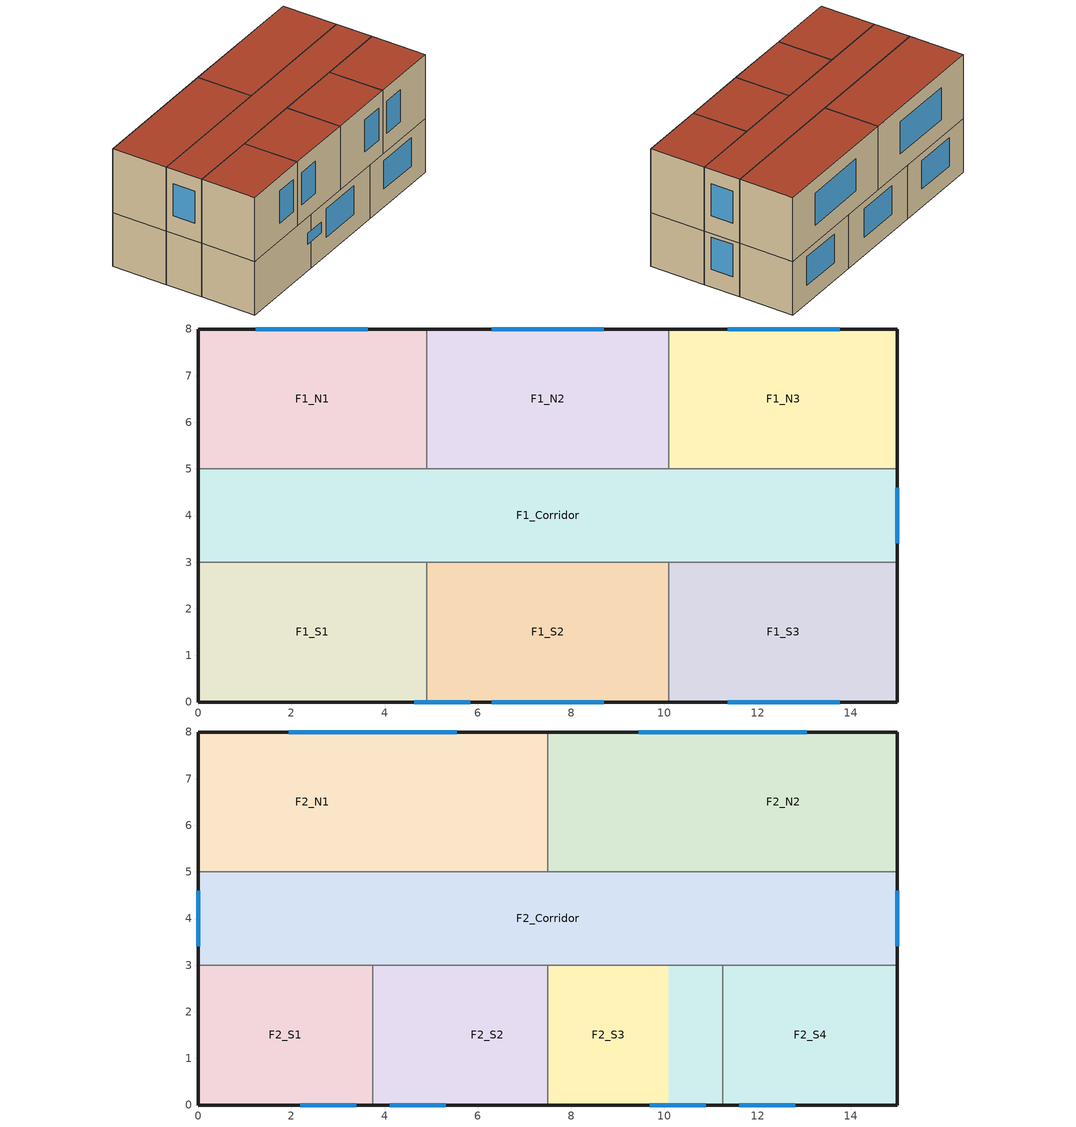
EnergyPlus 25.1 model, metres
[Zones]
F1_N1
 floor ground (Default_GroundFloor): 0,5 0,8 4.9,8 4.9,5 z0
 wall outside (Default_Ext_Wall): 4.9,8 0,8 0,5 z0:3
 wall to F1_Corridor (Default_Int_Wall): 0,5 4.9,5 z0:3
 wall to F1_N2 (Default_Int_Wall): 4.9,5 4.9,8 z0:3
 window (Default_Window): 3.64,8 1.24,8 z1:2.6
F1_N2
 floor ground (Default_GroundFloor): 4.9,5 4.9,8 10.1,8 10.1,5 z0
 wall outside (Default_Ext_Wall): 10.1,8 4.9,8 z0:3
 wall to F1_Corridor (Default_Int_Wall): 4.9,5 10.1,5 z0:3
 wall to F1_N3 (Default_Int_Wall): 10.1,5 10.1,8 z0:3
 window (Default_Window): 8.7,8 6.3,8 z1:2.6
F1_N3
 floor ground (Default_GroundFloor): 10.1,5 10.1,8 15,8 15,5 z0
 wall outside (Default_Ext_Wall): 15,5 15,8 10.1,8 z0:3
 wall to F1_Corridor (Default_Int_Wall): 10.1,5 15,5 z0:3
 window (Default_Window): 13.76,8 11.36,8 z1:2.6
F1_Corridor
 floor ground (Default_GroundFloor): 0,3 0,5 15,5 15,3 z0
 wall outside (Default_Ext_Wall): 15,3 15,5 / 0,5 0,3 z0:3
 wall to F1_S1 (Default_Int_Wall): 0,3 4.9,3 z0:3
 wall to F1_S2 (Default_Int_Wall): 4.9,3 10.1,3 z0:3
 wall to F1_S3 (Default_Int_Wall): 10.1,3 15,3 z0:3
 window (Default_Window): 15,3.4 15,4.6 z1:2.8
F1_S1
 floor ground (Default_GroundFloor): 0,0 0,3 4.9,3 4.9,0 z0
 wall outside (Default_Ext_Wall): 0,3 0,0 4.9,0 z0:3
 wall to F1_S2 (Default_Int_Wall): 4.9,0 4.9,3 z0:3
 window (Default_Window): 4.64,0 5.84,0 z1.5:2.1
F1_S2
 floor ground (Default_GroundFloor): 4.9,0 4.9,3 10.1,3 10.1,0 z0
 wall outside (Default_Ext_Wall): 4.9,0 10.1,0 z0:3
 wall to F1_S3 (Default_Int_Wall): 10.1,0 10.1,3 z0:3
 window (Default_Window): 6.3,0 8.7,0 z1:2.6
F1_S3
 floor ground (Default_GroundFloor): 10.1,0 10.1,3 15,3 15,0 z0
 wall outside (Default_Ext_Wall): 10.1,0 15,0 15,3 z0:3
 window (Default_Window): 11.36,0 13.76,0 z1:2.6
F2_N1
 floor to F1_N1 (Cons_InterFloor): 0,5 0,8 4.9,8 4.9,5 z3
 floor to F1_N2 (Cons_InterFloor): 4.9,5 4.9,8 7.5,8 7.5,5 z3
 wall outside (Default_Ext_Wall): 7.5,8 0,8 0,5 z3:6.6
 wall to F2_Corridor (Default_Int_Wall): 0,5 7.5,5 z3:6.6
 wall to F2_N2 (Default_Int_Wall): 7.5,5 7.5,8 z3:6.6
 window (Default_Window): 5.55,8 1.95,8 z4:5.8
 roof outside (Default_Roof): 0,8 0,5 7.5,5 7.5,8 z6.6
F2_N2
 floor to F1_N2 (Cons_InterFloor): 7.5,5 7.5,8 10.1,8 10.1,5 z3
 floor to F1_N3 (Cons_InterFloor): 10.1,5 10.1,8 15,8 15,5 z3
 wall outside (Default_Ext_Wall): 15,5 15,8 7.5,8 z3:6.6
 wall to F2_Corridor (Default_Int_Wall): 7.5,5 15,5 z3:6.6
 window (Default_Window): 13.05,8 9.45,8 z4:5.8
 roof outside (Default_Roof): 7.5,8 7.5,5 15,5 15,8 z6.6
F2_Corridor
 floor to F1_Corridor (Cons_InterFloor): 0,3 0,5 15,5 15,3 z3
 wall outside (Default_Ext_Wall): 15,3 15,5 / 0,5 0,3 z3:6.6
 wall to F2_S1 (Default_Int_Wall): 0,3 3.75,3 z3:6.6
 wall to F2_S2 (Default_Int_Wall): 3.75,3 7.5,3 z3:6.6
 wall to F2_S3 (Default_Int_Wall): 7.5,3 11.25,3 z3:6.6
 wall to F2_S4 (Default_Int_Wall): 11.25,3 15,3 z3:6.6
 window (Default_Window): 15,3.4 15,4.6 / 0,4.6 0,3.4 z4:5.8
 roof outside (Default_Roof): 0,5 0,3 15,3 15,5 z6.6
F2_S1
 floor to F1_S1 (Cons_InterFloor): 0,0 0,3 3.75,3 3.75,0 z3
 wall outside (Default_Ext_Wall): 0,3 0,0 3.75,0 z3:6.6
 wall to F2_S2 (Default_Int_Wall): 3.75,0 3.75,3 z3:6.6
 window (Default_Window): 2.19,0 3.39,0 z4:5.8
 roof outside (Default_Roof): 0,3 0,0 3.75,0 3.75,3 z6.6
F2_S2
 floor to F1_S1 (Cons_InterFloor): 3.75,0 3.75,3 4.9,3 4.9,0 z3
 floor to F1_S2 (Cons_InterFloor): 4.9,0 4.9,3 7.5,3 7.5,0 z3
 wall outside (Default_Ext_Wall): 3.75,0 7.5,0 z3:6.6
 wall to F2_S3 (Default_Int_Wall): 7.5,0 7.5,3 z3:6.6
 window (Default_Window): 4.11,0 5.31,0 z4:5.8
 roof outside (Default_Roof): 3.75,3 3.75,0 7.5,0 7.5,3 z6.6
F2_S3
 floor to F1_S2 (Cons_InterFloor): 7.5,0 7.5,3 10.1,3 10.1,0 z3
 wall outside (Default_Ext_Wall): 7.5,0 11.25,0 z3:6.6
 wall to F2_S4 (Default_Int_Wall): 11.25,0 11.25,3 z3:6.6
 window (Default_Window): 9.69,0 10.89,0 z4:5.8
 roof outside (Default_Roof): 7.5,3 7.5,0 11.25,0 11.25,3 z6.6
F2_S4
 floor to F1_S2 (Cons_InterFloor): 10.1,0 10.1,3 11.25,3 11.25,0 z3
 floor to F1_S3 (Cons_InterFloor): 11.25,0 11.25,3 15,3 15,0 z3
 wall outside (Default_Ext_Wall): 11.25,0 15,0 15,3 z3:6.6
 window (Default_Window): 11.61,0 12.81,0 z4:5.8
 roof outside (Default_Roof): 11.25,3 11.25,0 15,0 15,3 z6.6
[BUILDING]
smalloffice_21: North Axis=0; Terrain=City; Loads Convergence Tolerance Value=0.04; Temperature Convergence Tolerance Value=0.4; Solar Distribution=FullExterior; Maximum Number of Warmup Days=25; Minimum Number of Warmup Days=1
[SITE:LOCATION]
Shenzhen_CN: Latitude=22.55; Longitude=114.1; Time Zone=8; Elevation=5
[MATERIAL] Thermal Absorptance=0.9; Solar Absorptance=0.7; Visible Absorptance=0.7
Name | Roughness | Thickness | Conductivity | Density | Specific Heat
Mat_Stucco | Smooth | 0.025 | 0.72 | 1856 | 840
Mat_Insulation | MediumRough | 0.08 | 0.043 | 32 | 835
Mat_Gypsum | Smooth | 0.016 | 0.16 | 800 | 1090
Mat_Concrete | MediumRough | 0.15 | 1.95 | 2240 | 900
Mat_RoofInsulation | MediumRough | 0.12 | 0.043 | 32 | 835
Mat_RoofMembrane | VeryRough | 0.01 | 0.16 | 1120 | 1460
[WINDOWMATERIAL:SIMPLEGLAZINGSYSTEM]
Mat_Window_Glazing: UFactor=2.5; Solar Heat Gain Coefficient=0.4; Visible Transmittance=0.6
[CONSTRUCTION]
Default_Ext_Wall: Mat_Stucco, Mat_Insulation, Mat_Gypsum
Default_Int_Wall: Mat_Gypsum, Mat_Gypsum
Default_GroundFloor: Mat_Concrete
Default_Roof: Mat_RoofMembrane, Mat_RoofInsulation, Mat_Concrete
Cons_InterFloor: Mat_Concrete, Mat_Gypsum
Default_Window: Mat_Window_Glazing
[ZONE] Type=1; Multiplier=1; Ceiling Height=autocalculate; Volume=autocalculate; Floor Area=autocalculate; Zone Inside Convection Algorithm=TARP; Zone Outside Convection Algorithm=DOE-2; Part of Total Floor Area=Yes
F1_N1; F1_N2; F1_N3; F1_Corridor; F1_S1; F1_S2; F1_S3; F2_N1; F2_N2; F2_Corridor; F2_S1; F2_S2; F2_S3; F2_S4
[PEOPLE] Number of People Schedule=Office_Occupancy; Number of People Calculation Method=People/Area; Number of People=0; People per Floor Area=0.1; Floor Area per Person=0; Fraction Radiant=0.3; Sensible Heat Fraction=Autocalculate; Activity Level Schedule=Office_Activity; Carbon Dioxide Generation Rate=3.82e-08; Enable ASHRAE 55 Comfort Warnings=No; Mean Radiant Temperature Calculation Type=EnclosureAveraged; Clothing Insulation Calculation Method=ClothingInsulationSchedule; Cold Stress Temperature Threshold=15.56; Heat Stress Temperature Threshold=30
Name | Zone or ZoneList or Space or SpaceList
F1_N1_People | F1_N1
F1_N2_People | F1_N2
F1_N3_People | F1_N3
F1_Corridor_People | F1_Corridor
F1_S1_People | F1_S1
F1_S2_People | F1_S2
F1_S3_People | F1_S3
F2_N1_People | F2_N1
F2_N2_People | F2_N2
F2_Corridor_People | F2_Corridor
F2_S1_People | F2_S1
F2_S2_People | F2_S2
F2_S3_People | F2_S3
F2_S4_People | F2_S4
[LIGHTS] Schedule=Office_Lights; Design Level Calculation Method=Watts/Area; Lighting Level=0; Watts per Floor Area=10; Watts per Person=0; Return Air Fraction=0; Fraction Radiant=0.42; Fraction Visible=0.18; Fraction Replaceable=1; EndUse Subcategory=General; Return Air Fraction Calculated from Plenum Temperature=No; Return Air Fraction Function of Plenum Temperature Coefficient 1=0; Return Air Fraction Function of Plenum Temperature Coefficient 2=0
Name | Zone or ZoneList or Space or SpaceList
F1_N1_Lights | F1_N1
F1_N2_Lights | F1_N2
F1_N3_Lights | F1_N3
F1_Corridor_Lights | F1_Corridor
F1_S1_Lights | F1_S1
F1_S2_Lights | F1_S2
F1_S3_Lights | F1_S3
F2_N1_Lights | F2_N1
F2_N2_Lights | F2_N2
F2_Corridor_Lights | F2_Corridor
F2_S1_Lights | F2_S1
F2_S2_Lights | F2_S2
F2_S3_Lights | F2_S3
F2_S4_Lights | F2_S4
[HVACTEMPLATE:THERMOSTAT] Heating Setpoint Schedule=Heating_Setpoint; Cooling Setpoint Schedule=Cooling_Setpoint
F1_N1_Thermostat; F1_N2_Thermostat; F1_N3_Thermostat; F1_Corridor_Thermostat; F1_S1_Thermostat; F1_S2_Thermostat; F1_S3_Thermostat; F2_N1_Thermostat; F2_N2_Thermostat; F2_Corridor_Thermostat; F2_S1_Thermostat; F2_S2_Thermostat; F2_S3_Thermostat; F2_S4_Thermostat
[HVACTEMPLATE:ZONE:IDEALLOADSAIRSYSTEM] System Availability Schedule=HVAC_Avail; Maximum Heating Supply Air Temperature=50; Minimum Cooling Supply Air Temperature=13; Maximum Heating Supply Air Humidity Ratio=0.0156; Minimum Cooling Supply Air Humidity Ratio=0.0077; Heating Limit=NoLimit; Cooling Limit=NoLimit; Dehumidification Control Type=ConstantSensibleHeatRatio; Cooling Sensible Heat Ratio=0.7; Dehumidification Setpoint=60; Humidification Control Type=None; Humidification Setpoint=30; Outdoor Air Method=None; Outdoor Air Flow Rate per Person=0.00944; Outdoor Air Flow Rate per Zone Floor Area=0; Outdoor Air Flow Rate per Zone=0; Demand Controlled Ventilation Type=None; Outdoor Air Economizer Type=NoEconomizer; Heat Recovery Type=None; Sensible Heat Recovery Effectiveness=0.7; Latent Heat Recovery Effectiveness=0.65
Name | Template Thermostat
F1_N1 | F1_N1_Thermostat
F1_N2 | F1_N2_Thermostat
F1_N3 | F1_N3_Thermostat
F1_Corridor | F1_Corridor_Thermostat
F1_S1 | F1_S1_Thermostat
F1_S2 | F1_S2_Thermostat
F1_S3 | F1_S3_Thermostat
F2_N1 | F2_N1_Thermostat
F2_N2 | F2_N2_Thermostat
F2_Corridor | F2_Corridor_Thermostat
F2_S1 | F2_S1_Thermostat
F2_S2 | F2_S2_Thermostat
F2_S3 | F2_S3_Thermostat
F2_S4 | F2_S4_Thermostat
[SCHEDULE:COMPACT]
Office_Occupancy: Through: 12/31, For: Weekdays, Until: 09:00, 0, Until: 18:00, 1, Until: 24:00, 0, For: AllOtherDays, Until: 24:00, 0
Office_Activity: Through: 12/31, For: AllDays, Until: 24:00, 120
Office_Lights: Through: 12/31, For: Weekdays, Until: 09:00, 0.1, Until: 18:00, 1, Until: 24:00, 0.1, For: AllOtherDays, Until: 24:00, 0.05
HVAC_Avail: Through: 12/31, For: Weekdays, Until: 07:00, 0, Until: 20:00, 1, Until: 24:00, 0, For: AllOtherDays, Until: 24:00, 0
Heating_Setpoint: Through: 12/31, For: Weekdays, Until: 07:00, 16, Until: 20:00, 20, Until: 24:00, 16, For: AllOtherDays, Until: 24:00, 16
Cooling_Setpoint: Through: 12/31, For: Weekdays, Until: 07:00, 30, Until: 20:00, 24, Until: 24:00, 30, For: AllOtherDays, Until: 24:00, 30
